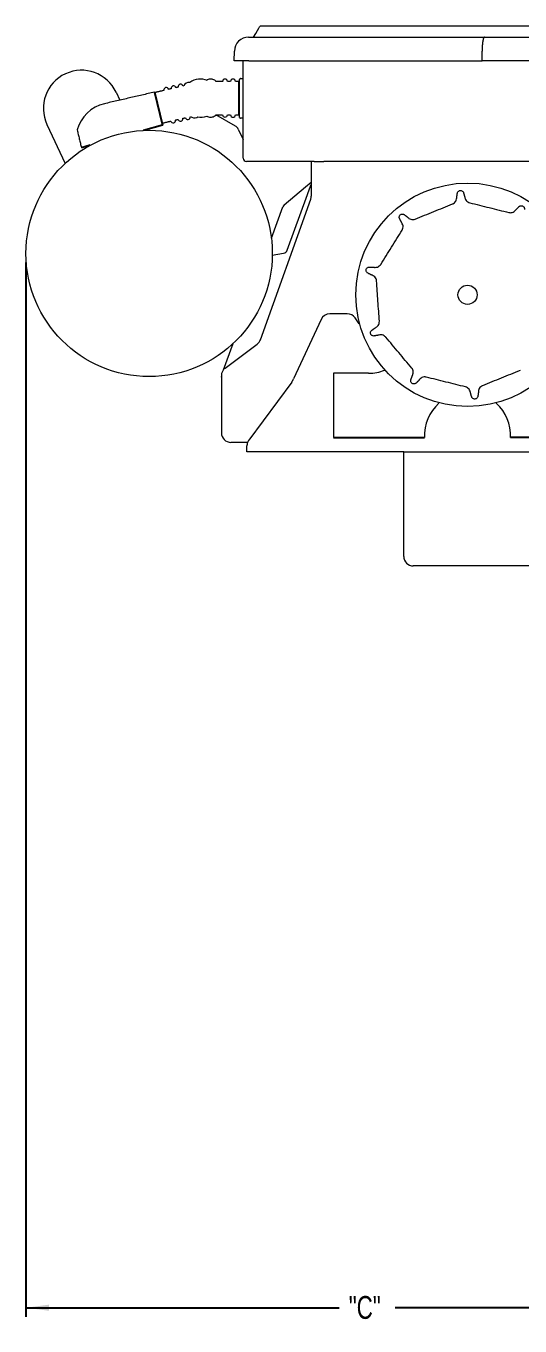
# Model space of a CAD drawing. Header units: inches. Extents: x 2.4 to 21.3, y 6.8 to 21.
# Drawn here: x 12.77 to 16.02, y 11.52 to 20.05 of the extents above; entities that cross this region are included whole.
import ezdxf

# ---------------------------------------------------------------- set-up
doc = ezdxf.new("R2010")
doc.units = ezdxf.units.IN
doc.header["$MEASUREMENT"] = 0
doc.layers.add('DIM', color=1, linetype='Continuous')
doc.layers.add('SLD-0', color=7, linetype='Continuous', lineweight=15)
doc.styles.add('SLDTEXTSTYLE0', font='ARIAL.TTF', dxfattribs={"width": 0.7})
doc.dimstyles.new('SLDDIMSTYLE2', dxfattribs={"dimtxt": 0.15, "dimasz": 0.15, "dimexe": 0, "dimexo": 0.0625, "dimgap": 0.0375, "dimtad": 0, "dimtih": 1, "dimtoh": 1, "dimdec": 0, "dimlfac": 4, "dimrnd": 1e-09, "dimzin": 12, "dimdsep": 46, "dimtxsty": 'SLDTEXTSTYLE0', "dimsah": 1, "dimcen": 0.09, "dimadec": 0, "dimazin": 0, "dimtfac": 1, "dimtdec": 0, "dimtofl": 0, "dimtmove": 0, "dimatfit": 3, "dimfxl": 0, "dimtolj": 1, "dimtzin": 12, "dimarcsym": 0})

# ---------------------------------------------------------------- blocks, each defined once
blk = doc.blocks.new('*D7')
at = {"layer": 'DIM'}
for p, q in [((12.7727, 18.4999), (12.7727, 11.5777)), ((17.2532, 12.1982), (17.2532, 11.5777)), ((12.7727, 11.6377), (14.8296, 11.6377)), ((17.2532, 11.6377), (15.1964, 11.6377))]:
    blk.add_line(p, q, dxfattribs=at)
for points in [[(12.7727, 11.6377), (12.9227, 11.6177), (12.9227, 11.6577)], [(17.2532, 11.6377), (17.1032, 11.6577), (17.1032, 11.6177)]]:
    blk.add_solid(points, dxfattribs=at)
at = {"layer": 'DIM', "insert": (14.8921, 11.7146), "char_height": 0.15, "attachment_point": 1, "style": 'SLDTEXTSTYLE0'}
blk.add_mtext('"C"', dxfattribs=at)

msp = doc.modelspace()

# ---------------------------------------------------------------- linework, layer by layer
at = {"color": 7, "linetype": 'Continuous', "lineweight": 15}
for p, q in [((14.23467, 19.98012), (14.23629, 19.98012)), ((14.23629, 19.98012), (15.78361, 19.98012)), ((15.78361, 19.98012), (16.75148, 19.98012)), ((14.13981, 19.82387), (14.14093, 19.888)), ((14.23629, 19.82387), (14.13981, 19.82387)), ((14.19822, 19.19067), (14.19822, 19.82387)), ((14.23629, 19.82387), (15.76707, 19.82387)), ((16.76801, 19.82387), (15.76707, 19.82387)), ((14.06822, 19.68885), (14.01612, 19.68885)), ((14.16822, 19.68885), (14.16822, 19.4701)), ((14.17572, 19.4527), (14.17572, 19.70298)), ((14.18072, 19.70761), (14.19822, 19.70761)), ((13.36379, 19.61834), (13.38814, 19.56614)), ((13.36379, 19.61834), (13.38814, 19.56614)), ((14.02032, 19.4701), (14.06374, 19.47037)), ((14.14772, 19.39654), (14.02032, 19.4701)), ((12.91064, 19.40704), (13.02986, 19.15136)), ((12.91064, 19.40704), (13.02986, 19.15136)), ((14.16682, 19.3757), (14.19822, 19.30837)), ((14.19822, 19.44783), (14.18072, 19.44783)), ((14.19822, 19.18567), (14.19822, 19.19067)), ((14.48067, 19.16322), (14.22067, 19.16322)), ((14.66427, 19.16322), (14.48067, 19.16322)), ((14.64584, 19.16322), (14.64584, 18.95104)), ((14.66427, 19.16322), (14.72772, 19.16322)), ((15.22049, 19.16322), (14.72772, 19.16322)), ((18.18084, 19.16322), (15.22049, 19.16322)), ((14.46833, 18.87911), (14.60899, 18.99714)), ((14.46833, 18.87911), (14.60899, 18.99714)), ((14.60899, 18.99714), (14.64584, 19.02806)), ((14.60899, 18.99714), (14.64584, 19.02806)), ((14.62136, 18.94633), (14.63491, 18.98357)), ((14.62136, 18.94633), (14.63491, 18.98357)), ((14.64584, 18.95104), (14.64584, 18.93657)), ((14.31217, 17.9934), (14.64219, 18.91551)), ((14.38405, 18.65981), (14.45905, 18.86586)), ((14.38405, 18.65981), (14.45905, 18.86586)), ((14.48859, 18.58153), (14.62136, 18.94633)), ((14.48859, 18.58153), (14.62136, 18.94633)), ((14.39016, 18.54831), (14.46465, 18.56145)), ((14.39016, 18.54831), (14.46465, 18.56145)), ((14.71067, 18.12699), (14.53019, 17.73726)), ((14.88242, 18.16322), (14.76739, 18.16322)), ((14.96146, 18.09681), (14.93361, 18.13657)), ((14.06976, 17.79629), (14.13209, 17.96755)), ((14.06976, 17.79629), (14.13209, 17.96755)), ((14.08084, 17.80697), (14.29082, 17.96446)), ((14.05584, 17.75697), (14.05584, 17.38197)), ((14.79239, 17.77322), (14.79239, 17.35072)), ((15.02239, 17.77322), (14.79239, 17.77322)), ((14.05584, 17.7445), (14.05568, 17.74538)), ((14.05584, 17.7445), (14.05568, 17.74538)), ((14.51729, 17.7155), (14.23594, 17.33478)), ((15.37157, 17.35072), (15.30026, 17.35072)), ((14.22764, 17.31947), (14.11834, 17.31947)), ((14.2237, 17.25822), (14.2237, 17.29763)), ((15.25318, 17.25822), (14.2237, 17.25822)), ((15.25318, 17.10322), (15.25318, 17.25822)), ((15.25318, 17.25822), (16.7195, 17.25822)), ((15.25318, 16.57072), (15.25318, 17.10322)), ((16.19068, 16.50822), (15.31568, 16.50822))]:
    msp.add_line(p, q, dxfattribs=at)
for p, q in [((13.61617, 19.61878), (13.668, 19.4024)), ((13.668, 19.4024), (13.54422, 19.36782)), ((13.19474, 19.27022), (13.13649, 19.25395)), ((14.79239, 17.35072), (15.39029, 17.35072)), ((16.55239, 17.35072), (15.95449, 17.35072))]:
    msp.add_line(p, q)
at = {"color": 7, "linetype": 'Continuous', "lineweight": 15, "flags": 128}
for points in [[(14.26754, 19.98012), (14.28148, 20.00425), (14.29264, 20.02358), (14.30101, 20.03809), (14.3066, 20.04777), (14.3094, 20.05261), (14.30975, 20.05322)], [(13.8067, 19.65968), (13.80618, 19.65956), (13.80325, 19.65888)], [(13.8483, 19.68309), (13.84654, 19.68333), (13.835, 19.68225), (13.82466, 19.67813), (13.81577, 19.67149), (13.80822, 19.66248), (13.8067, 19.65968)], [(13.85315, 19.4585), (13.86148, 19.45374), (13.87237, 19.45039), (13.88305, 19.44982), (13.89415, 19.45231), (13.90199, 19.45658)], [(14.63491, 18.98357), (14.63917, 18.99527), (14.64403, 19.00862), (14.64584, 19.01359)], [(14.63491, 18.98357), (14.63917, 18.99527), (14.64403, 19.00862), (14.64584, 19.01359)]]:
    msp.add_lwpolyline(points, dxfattribs=at)
at = {"color": 7, "linetype": 'Continuous', "lineweight": 15}
for radius in [0.73371, 0.063]:
    msp.add_circle((15.67239, 18.28822), radius, dxfattribs=at)
for centre, radius, start, end in [((14.23467, 19.88637), 0.09375, 90, 179), ((13.13722, 19.51269), 0.25, 25, 205), ((13.13722, 19.51269), 0.25, 25, 205), ((13.69265, 19.63335), 0.01563, 13, 193), ((13.74075, 19.64416), 0.01563, 13, 193), ((13.78808, 19.65518), 0.01563, 13, 193), ((13.91822, 19.57947), 0.125, 68.680533, 124.011949), ((14.07937, 19.68885), 0.01563, 0, 180), ((14.13197, 19.68885), 0.01563, 0, 180), ((13.34145, 19.3084), 0.24062, 103, 165.02077), ((13.92199, 19.56144), 0.10675, 258.376843, 290.343436), ((14.07937, 19.47037), 0.01563, 180, 0), ((14.13197, 19.4701), 0.01563, 180, 0), ((13.7391, 19.43217), 0.01563, 193, 13), ((13.7872, 19.44328), 0.01563, 193, 13), ((13.83452, 19.4543), 0.01563, 193, 13), ((14.12423, 19.35585), 0.04699, 24.997544, 60.00275), ((14.22067, 19.18567), 0.02245, 180, 270), ((14.48842, 18.85517), 0.03125, 130, 160), ((14.48842, 18.85517), 0.03125, 130, 160), ((14.58334, 18.93657), 0.0625, 340.307979, 0), ((14.45922, 18.59222), 0.03125, 280, 340), ((14.45922, 18.59222), 0.03125, 280, 340), ((14.76739, 18.10072), 0.0625, 90, 155.151119), ((14.88242, 18.10072), 0.0625, 35, 90), ((14.25332, 18.01446), 0.0625, 306.869898, 340.307979), ((14.08646, 17.75081), 0.03125, 168.464826, 190), ((14.08646, 17.75081), 0.03125, 168.464826, 190), ((14.11834, 17.75697), 0.0625, 126.869898, 180), ((15.02239, 18.05572), 0.2825, 270, 291.782628), ((14.41676, 17.78979), 0.125, 323.535508, 335.151119), ((15.67239, 17.36572), 0.2825, 131.767495, 183.043702), ((15.67239, 17.36572), 0.2825, 356.956298, 48.232505), ((14.11834, 17.38197), 0.0625, 180, 270), ((14.2862, 17.29763), 0.0625, 143.535508, 160.767212), ((15.31568, 16.57072), 0.0625, 180, 270)]:
    msp.add_arc(centre, radius, start, end, dxfattribs=at)
for points in [[(18.22533, 20.05322), (14.30975, 20.05322)], [(15.76707, 19.82387), (15.76727, 19.888)], [(13.72547, 19.64093), (13.70788, 19.63686)], [(13.77281, 19.65186), (13.75591, 19.64795)], [(14.11634, 19.68885), (14.09499, 19.68885)], [(14.16822, 19.68885), (14.14759, 19.68885)], [(13.61617, 19.61878), (13.28732, 19.54286)], [(13.67743, 19.62984), (13.61685, 19.61585)], [(14.09499, 19.4701), (14.11634, 19.4701)], [(14.14759, 19.4701), (14.16822, 19.4701)], [(13.66497, 19.41505), (13.72387, 19.42865)], [(13.75432, 19.43568), (13.77198, 19.43976)], [(13.80243, 19.44679), (13.81932, 19.45069)], [(13.109, 19.3706), (13.13649, 19.25395)], [(15.60068, 18.92467), (15.60543, 18.95775)], [(15.64505, 18.96053), (15.65438, 18.92845)], [(15.98847, 18.84527), (16.01176, 18.86923)], [(15.24028, 18.76097), (15.22468, 18.79052)], [(15.25509, 18.81606), (15.28151, 18.79559)], [(15.02454, 18.46997), (15.05794, 18.46893)], [(15.04493, 18.4167), (15.01494, 18.43144)], [(15.04143, 18.05446), (15.06907, 18.07325)], [(15.08925, 18.02335), (15.05632, 18.01765)], [(15.29934, 17.72824), (15.31065, 17.75968)], [(15.35631, 17.73117), (15.33302, 17.70721)], [(15.69973, 17.61591), (15.6904, 17.648)], [(15.7441, 17.65177), (15.73935, 17.6187)]]:
    msp.add_open_spline(points, degree=1, dxfattribs=at)
for points, knots in [([(15.78361, 19.98012), (15.78359, 19.98012), (15.78238, 19.98011), (15.77934, 19.9782), (15.77479, 19.96768), (15.77068, 19.94676), (15.76788, 19.91924), (15.76747, 19.89842), (15.76727, 19.888)], [0, 0, 0, 0, 0.0022427, 0.1416197, 0.3591369, 0.5736757, 0.7868147, 1, 1, 1, 1]), ([(14.02236, 19.68885), (14.01903, 19.69185), (14.01207, 19.69704), (14.00039, 19.70244), (13.98791, 19.70493), (13.97523, 19.70403), (13.96493, 19.7011), (13.95936, 19.69758), (13.95742, 19.69635)], [0.57209624, 0.57209624, 0.57209624, 0.57209624, 0.64937059, 0.72460194, 0.80499428, 0.88249335, 0.95894532, 1, 1, 1, 1]), ([(14.18072, 19.70761), (14.18016, 19.70756), (14.17905, 19.70746), (14.17756, 19.70668), (14.17643, 19.70553), (14.17584, 19.70425), (14.17572, 19.70337), (14.17572, 19.70301), (14.17572, 19.70298)], [0, 0, 0, 0, 0.2108346, 0.4216392, 0.633722, 0.8487084, 0.9903522, 1, 1, 1, 1]), ([(13.95909, 19.46136), (13.95935, 19.46117), (13.96307, 19.45857), (13.9715, 19.4559), (13.98387, 19.45388), (13.9965, 19.45541), (14.00839, 19.45985), (14.01683, 19.46534), (14.02132, 19.46916), (14.02032, 19.4701)], [0, 0, 0, 0, 0.0058304, 0.08138765, 0.16199074, 0.24004812, 0.31741926, 0.39615828, 0.42099664, 0.42099664, 0.42099664, 0.42099664]), ([(14.17572, 19.4527), (14.17572, 19.45268), (14.17572, 19.4523), (14.17584, 19.45137), (14.17643, 19.45002), (14.17756, 19.44881), (14.17905, 19.44799), (14.18016, 19.44788), (14.18072, 19.44783)], [0, 0, 0, 0, 0.0096811, 0.1513352, 0.3663215, 0.5784028, 0.7891739, 1, 1, 1, 1]), ([(15.60543, 18.95775), (15.60634, 18.95996), (15.60815, 18.96435), (15.61351, 18.96942), (15.62012, 18.9725), (15.62738, 18.97318), (15.63441, 18.97144), (15.64044, 18.9675), (15.64365, 18.9634), (15.64486, 18.96092), (15.64505, 18.96053)], [0, 0, 0, 0, 0.1437616, 0.2848845, 0.4226057, 0.558134, 0.6938352, 0.831959, 0.9738334, 1, 1, 1, 1]), ([(15.32825, 18.78546), (15.3692, 18.80203), (15.45116, 18.83517), (15.53312, 18.86832), (15.57412, 18.8849)], [0, 0, 0, 0, 0.4997241, 1, 1, 1, 1]), ([(15.57412, 18.8849), (15.57636, 18.88595), (15.58295, 18.88903), (15.59202, 18.89737), (15.59938, 18.91019), (15.60025, 18.91985), (15.60068, 18.92467)], [0, 0, 0, 0, 0.146283, 0.4304647, 0.7157317, 1, 1, 1, 1]), ([(15.65438, 18.92845), (15.65489, 18.92579), (15.65628, 18.91847), (15.66228, 18.90763), (15.67276, 18.89757), (15.68174, 18.89438), (15.68624, 18.89278)], [0, 0, 0, 0, 0.1599752, 0.4404404, 0.7196904, 1, 1, 1, 1]), ([(15.68624, 18.89278), (15.72911, 18.88211), (15.8149, 18.86075), (15.90069, 18.83939), (15.9436, 18.82871)], [0, 0, 0, 0, 0.4997243, 1, 1, 1, 1]), ([(16.01176, 18.86923), (16.0138, 18.87049), (16.01784, 18.87298), (16.02515, 18.87393), (16.03231, 18.87254), (16.03858, 18.86882), (16.04325, 18.86328), (16.04581, 18.85655), (16.046, 18.85135), (16.04552, 18.84863), (16.04544, 18.8482)], [0, 0, 0, 0, 0.143763, 0.284886, 0.4226061, 0.55813, 0.6938351, 0.8319588, 0.9738308, 1, 1, 1, 1]), ([(15.22468, 18.79052), (15.22412, 18.79285), (15.223, 18.79746), (15.22436, 18.80472), (15.2279, 18.81109), (15.23337, 18.81591), (15.24008, 18.81863), (15.24727, 18.81899), (15.25228, 18.81756), (15.25472, 18.81626), (15.25509, 18.81606)], [0, 0, 0, 0, 0.1437594, 0.2848863, 0.4226073, 0.5581311, 0.6938392, 0.831957, 0.9738336, 1, 1, 1, 1]), ([(15.28151, 18.79559), (15.28348, 18.79373), (15.28891, 18.78864), (15.30013, 18.7834), (15.31452, 18.78141), (15.32367, 18.78411), (15.32825, 18.78546)], [0, 0, 0, 0, 0.1599762, 0.4404384, 0.7196929, 1, 1, 1, 1]), ([(15.9436, 18.82871), (15.94603, 18.82824), (15.95318, 18.82685), (15.96542, 18.82827), (15.97891, 18.83432), (15.98529, 18.84162), (15.98847, 18.84527)], [0, 0, 0, 0, 0.1462847, 0.4304586, 0.7157313, 1, 1, 1, 1]), ([(15.1017, 18.48822), (15.1251, 18.52569), (15.17192, 18.60068), (15.21874, 18.67567), (15.24216, 18.71318)], [0, 0, 0, 0, 0.49972404, 1, 1, 1, 1]), ([(15.24216, 18.71318), (15.24336, 18.71535), (15.24689, 18.72171), (15.24932, 18.7338), (15.24774, 18.74849), (15.24276, 18.75682), (15.24028, 18.76097)], [0, 0, 0, 0, 0.1462869, 0.4304659, 0.7157335, 1, 1, 1, 1]), ([(15.01494, 18.43144), (15.01312, 18.43299), (15.0095, 18.43606), (15.00634, 18.44273), (15.00545, 18.44996), (15.00705, 18.45708), (15.01088, 18.46323), (15.01649, 18.46774), (15.02138, 18.46953), (15.02411, 18.46991), (15.02454, 18.46997)], [0, 0, 0, 0, 0.14376275, 0.28488319, 0.42260656, 0.55813188, 0.69383709, 0.83195629, 0.97383458, 1, 1, 1, 1]), ([(15.05794, 18.46893), (15.06062, 18.46859), (15.06801, 18.46766), (15.08017, 18.47002), (15.09298, 18.47687), (15.09879, 18.48443), (15.1017, 18.48822)], [0, 0, 0, 0, 0.1599749, 0.4404391, 0.7196914, 1, 1, 1, 1]), ([(15.07454, 18.37914), (15.07424, 18.3816), (15.07335, 18.38882), (15.06822, 18.40003), (15.0583, 18.41098), (15.04938, 18.41479), (15.04493, 18.4167)], [0, 0, 0, 0, 0.14628, 0.4304628, 0.7157336, 1, 1, 1, 1]), ([(15.09314, 18.11458), (15.09004, 18.15865), (15.08384, 18.24684), (15.07765, 18.33502), (15.07454, 18.37914)], [0, 0, 0, 0, 0.4997234, 1, 1, 1, 1]), ([(15.06907, 18.07325), (15.07144, 18.07456), (15.07796, 18.07814), (15.08642, 18.0872), (15.09275, 18.10028), (15.09301, 18.10981), (15.09314, 18.11458)], [0, 0, 0, 0, 0.1599757, 0.4404393, 0.7196929, 1, 1, 1, 1]), ([(15.05632, 18.01765), (15.05394, 18.01783), (15.04921, 18.01819), (15.04273, 18.02172), (15.03776, 18.02706), (15.03486, 18.03375), (15.03435, 18.04098), (15.03623, 18.04793), (15.03914, 18.05225), (15.04113, 18.05416), (15.04143, 18.05446)], [0, 0, 0, 0, 0.14376189, 0.28488674, 0.42260419, 0.55813061, 0.69383932, 0.83195511, 0.97383205, 1, 1, 1, 1]), ([(15.13528, 18.01037), (15.13359, 18.01218), (15.12863, 18.01751), (15.11789, 18.02355), (15.10342, 18.02658), (15.09397, 18.02443), (15.08925, 18.02335)], [0, 0, 0, 0, 0.1462853, 0.4304643, 0.7157287, 1, 1, 1, 1]), ([(15.30583, 17.80727), (15.27742, 17.8411), (15.22057, 17.9088), (15.16372, 17.9765), (15.13528, 18.01037)], [0, 0, 0, 0, 0.4997246, 1, 1, 1, 1]), ([(15.31065, 17.75968), (15.3118, 17.76213), (15.31497, 17.76887), (15.31649, 17.78117), (15.31392, 17.79547), (15.30853, 17.80333), (15.30583, 17.80727)], [0, 0, 0, 0, 0.1599747, 0.4404386, 0.7196974, 1, 1, 1, 1]), ([(16.01653, 17.79098), (15.97558, 17.77441), (15.89362, 17.74127), (15.81166, 17.70812), (15.77066, 17.69154)], [0, 0, 0, 0, 0.4997241, 1, 1, 1, 1]), ([(15.33302, 17.70721), (15.33098, 17.70595), (15.32694, 17.70347), (15.31962, 17.70251), (15.31247, 17.70391), (15.30619, 17.70762), (15.30153, 17.71316), (15.29897, 17.7199), (15.29878, 17.7251), (15.29926, 17.72782), (15.29934, 17.72824)], [0, 0, 0, 0, 0.1437609, 0.2848851, 0.4226066, 0.5581358, 0.6938412, 0.8319582, 0.9738359, 1, 1, 1, 1]), ([(15.40117, 17.74773), (15.39875, 17.74821), (15.3916, 17.74959), (15.37936, 17.74817), (15.36587, 17.74212), (15.35949, 17.73482), (15.35631, 17.73117)], [0, 0, 0, 0, 0.1462845, 0.4304637, 0.7157359, 1, 1, 1, 1]), ([(15.65853, 17.68366), (15.61567, 17.69433), (15.52988, 17.71569), (15.44409, 17.73705), (15.40117, 17.74773)], [0, 0, 0, 0, 0.4997243, 1, 1, 1, 1]), ([(15.6904, 17.648), (15.68989, 17.65066), (15.6885, 17.65797), (15.6825, 17.66881), (15.67202, 17.67887), (15.66304, 17.68206), (15.65853, 17.68366)], [0, 0, 0, 0, 0.1599771, 0.4404434, 0.7196946, 1, 1, 1, 1]), ([(15.77066, 17.69154), (15.76842, 17.6905), (15.76182, 17.68742), (15.75275, 17.67907), (15.7454, 17.66625), (15.74453, 17.65659), (15.7441, 17.65177)], [0, 0, 0, 0, 0.1462837, 0.4304625, 0.715736, 1, 1, 1, 1]), ([(15.73935, 17.6187), (15.73843, 17.61648), (15.73663, 17.61209), (15.73127, 17.60702), (15.72466, 17.60395), (15.7174, 17.60326), (15.71037, 17.60501), (15.70434, 17.60894), (15.70113, 17.61304), (15.69992, 17.61553), (15.69973, 17.61591)], [0, 0, 0, 0, 0.143763, 0.284881, 0.4226036, 0.5581304, 0.6938361, 0.831956, 0.9738336, 1, 1, 1, 1]), ([(14.22719, 17.31822), (14.22584, 17.31336), (14.2239, 17.30643), (14.22375, 17.29966), (14.2237, 17.29763)], [0, 0, 0, 0, 0.7012246, 1, 1, 1, 1])]:
    msp.add_open_spline(points, degree=3, knots=knots, dxfattribs=at)
at = {"layer": 'SLD-0'}
msp.add_circle((13.58149, 18.55993), 0.80875, dxfattribs=at)

# ---------------------------------------------------------------- dimensions: what is measured, and where the dimension line sits
at = {"layer": 'DIM'}
dim = msp.add_linear_dim(base=(17.25318, 11.63766), p1=(12.77274, 18.55993), p2=(17.25318, 12.25822), dimstyle='SLDDIMSTYLE2', dxfattribs=at)
dim.commit()
dim.dimension.update_dxf_attribs({"geometry": '*D7', "text_midpoint": (15.01296, 11.63766)})

doc.saveas('drawing.dxf')
